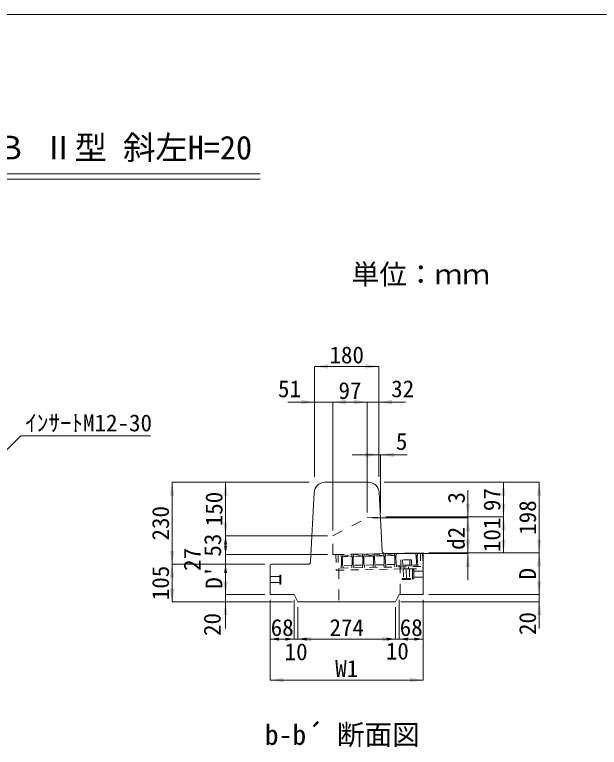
# Model space of a CAD drawing. Units: millimetres at full size; some dimension numbers follow another scale. Extents: x -36174 to -11409, y 24892 to 47415.
# Drawn here: x -31883 to -30242, y 36577 to 38633 of the extents above; entities that cross this region are included whole.
import ezdxf
from ezdxf.enums import TextEntityAlignment as Align

# ---------------------------------------------------------------- set-up
doc = ezdxf.new("R2010")
doc.units = ezdxf.units.MM
doc.header["$LTSCALE"] = 30
doc.linetypes.add('USER1', pattern=[1.35, 0.75, -0.6])
doc.linetypes.add('USER2', pattern=[2, 1, -1])
for name, color, linetype, lineweight in [('0_2', 7, 'Continuous', 13), ('側溝・本体', 7, 'Continuous', 9), ('寸法線', 7, 'Continuous', 9), ('本体', 2, 'Continuous', 20), ('枠', 5, 'Continuous', 5), ('補助線', 8, 'Continuous', 9), ('ｲﾝｻｰﾄ', 3, 'USER1', 9), ('ｸﾞﾚｰﾁﾝｸﾞ', 7, 'USER1', 5)]:
    doc.layers.add(name, color=color, linetype=linetype, lineweight=lineweight)
doc.layers.add('ﾊｯﾁﾝｸﾞ', color=8, linetype='Continuous')
doc.styles.add('ＭＳ ゴシック', font='')
doc.styles.get('ＭＳ ゴシック').set_extended_font_data('MS Gothic')

# ---------------------------------------------------------------- blocks, each defined once
blk = doc.blocks.new('filled_arrow')
at = {"color": 0, "linetype": 'Continuous', "lineweight": -2}
blk.add_solid([(7.5, 1.25), (0, 0), (7.5, -1.25)], dxfattribs=at)

msp = doc.modelspace()

# ---------------------------------------------------------------- hatches: boundary and pattern name
at = {"layer": 'ﾊｯﾁﾝｸﾞ'}
msp.add_hatch(color=256, dxfattribs=at).paths.add_polyline_path([(-30786.54, 37084.16), (-30811.23, 37083.67), (-30811.32, 37088.17), (-30786.63, 37088.66), (-30756.34, 37089.27), (-30756.25, 37084.77)])

# ---------------------------------------------------------------- linework, layer by layer
at = {"layer": '0_2', "lineweight": 20}
for p, q in [((-33750, 38186.8), (-31194.18, 38186.8)), ((-33750, 38171.8), (-31194.18, 38171.8))]:
    msp.add_line(p, q, dxfattribs=at)
at = {"layer": '側溝・本体', "linetype": 'USER2'}
for p, q in [((-30990.08, 37171.18), (-30893.19, 37221.18)), ((-30893.19, 37221.18), (-30856.04, 37224.18)), ((-30990.08, 37118.38), (-30990.08, 37171.18)), ((-30844.12, 37121.3), (-30990.08, 37118.38)), ((-30972.96, 37080.44), (-30972.96, 36986.19)), ((-30800.89, 37006.19), (-30800.89, 37083.88))]:
    msp.add_line(p, q, dxfattribs=at)
at = {"layer": '寸法線'}
for p, q in [((-31040.89, 37646.19), (-30860.89, 37646.19)), ((-31040.89, 37336.19), (-31040.89, 37646.19)), ((-30860.89, 37336.19), (-30860.89, 37646.19)), ((-31115.89, 37546.19), (-30915.08, 37546.19)), ((-31040.89, 37336.19), (-31040.89, 37546.19)), ((-30990.08, 37186.18), (-30990.08, 37546.19)), ((-30990.08, 37546.19), (-30893.19, 37546.19)), ((-30990.08, 37186.18), (-30990.08, 37546.19)), ((-30968.19, 37546.19), (-30785.89, 37546.19)), ((-30893.19, 37236.18), (-30893.19, 37546.19)), ((-30893.19, 37236.18), (-30893.19, 37546.19)), ((-30860.89, 37336.19), (-30860.89, 37546.19)), ((-30935.89, 37398.39), (-30780.89, 37398.39)), ((-30860.89, 37336.19), (-30860.89, 37398.39)), ((-30855.89, 37236.18), (-30855.89, 37398.39)), ((-31440.89, 37321.19), (-31440.89, 37091.19)), ((-31055.89, 37321.19), (-31440.89, 37321.19)), ((-31290.89, 37321.19), (-31290.89, 37171.18)), ((-31055.89, 37321.19), (-31290.89, 37321.19)), ((-30845.89, 37321.19), (-30510.89, 37321.19)), ((-30845.89, 37321.19), (-30410.89, 37321.19)), ((-30510.89, 37224.18), (-30510.89, 37321.19)), ((-30410.89, 37123.18), (-30410.89, 37321.19)), ((-30610.89, 37299.18), (-30610.89, 37146.18)), ((-30878.19, 37221.18), (-30610.89, 37221.18)), ((-30841.13, 37224.18), (-30510.89, 37224.18)), ((-30841.13, 37224.18), (-30610.89, 37224.18)), ((-30841.04, 37224.18), (-30510.89, 37224.18)), ((-30510.89, 37123.18), (-30510.89, 37224.18)), ((-30610.89, 37198.18), (-30610.89, 37046.19)), ((-31005.08, 37171.18), (-31290.89, 37171.18)), ((-31290.89, 37171.18), (-31290.89, 37118.38)), ((-31005.08, 37171.18), (-31290.89, 37171.18)), ((-31290.89, 37168.38), (-31290.89, 37041.19)), ((-31005.08, 37118.38), (-31290.89, 37118.38)), ((-31005.08, 37118.38), (-31290.89, 37118.38)), ((-30835.89, 37121.19), (-30610.89, 37121.19)), ((-30720.89, 37123.18), (-30510.89, 37123.18)), ((-30720.89, 37123.18), (-30610.89, 37123.18)), ((-30720.89, 37123.18), (-30410.89, 37123.18)), ((-30720.89, 37123.18), (-30410.89, 37123.18)), ((-30410.89, 37123.18), (-30410.89, 37006.19)), ((-31180.89, 37091.19), (-31440.89, 37091.19)), ((-31440.89, 37091.19), (-31440.89, 36986.19)), ((-31180.89, 37091.19), (-31440.89, 37091.19)), ((-31180.89, 37091.19), (-31290.89, 37091.19)), ((-31290.89, 37091.19), (-31290.89, 37006.19)), ((-31180.89, 37091.19), (-31290.89, 37091.19)), ((-31290.89, 37081.19), (-31290.89, 36911.19)), ((-30410.89, 37081.19), (-30410.89, 36911.19)), ((-31180.89, 37006.19), (-31290.89, 37006.19)), ((-31180.89, 37006.19), (-31290.89, 37006.19)), ((-31165.89, 36991.19), (-31165.89, 36881.19)), ((-31165.89, 36991.19), (-31165.89, 36766.19)), ((-31097.89, 36991.19), (-31097.89, 36881.19)), ((-31097.89, 36991.19), (-31097.89, 36881.19)), ((-30803.89, 36991.19), (-30803.89, 36881.19)), ((-30803.89, 36991.19), (-30803.89, 36881.19)), ((-30735.89, 36991.19), (-30735.89, 36881.19)), ((-30735.89, 36991.19), (-30735.89, 36766.19)), ((-30720.89, 37006.19), (-30410.89, 37006.19)), ((-30720.89, 37006.19), (-30410.89, 37006.19)), ((-31102.89, 36986.19), (-31440.89, 36986.19)), ((-31102.89, 36986.19), (-31290.89, 36986.19)), ((-31087.89, 36971.19), (-31087.89, 36881.19)), ((-31087.89, 36971.19), (-31087.89, 36881.19)), ((-30813.89, 36971.19), (-30813.89, 36881.19)), ((-30813.89, 36971.19), (-30813.89, 36881.19)), ((-30798.89, 36986.19), (-30410.89, 36986.19)), ((-31165.89, 36881.19), (-31072.89, 36881.19)), ((-31147.89, 36881.19), (-31037.89, 36881.19)), ((-31087.89, 36881.19), (-30813.89, 36881.19)), ((-30863.89, 36881.19), (-30753.89, 36881.19)), ((-30828.89, 36881.19), (-30735.89, 36881.19)), ((-31165.89, 36766.19), (-30735.89, 36766.19))]:
    msp.add_line(p, q, dxfattribs=at)
msp.add_lwpolyline([(-32045.08, 37271.86), (-31865.31, 37451.64), (-31501.29, 37451.64)], dxfattribs=at)
at = {"layer": '本体'}
for p, q in [((-31012.35, 37321.19), (-30889.43, 37321.19)), ((-31052.06, 37097.83), (-31042.32, 37292.68)), ((-30851.23, 37127.92), (-30859.47, 37292.68)), ((-30843.96, 37121.31), (-30735.89, 37123.18)), ((-30735.89, 37006.19), (-30735.89, 37123.18)), ((-31058.88, 37091.19), (-31163.03, 37091.19)), ((-31165.89, 37088.19), (-31165.89, 37006.19)), ((-31097.89, 37006.19), (-31165.89, 37006.19)), ((-31097.89, 37006.19), (-31087.89, 36986.19)), ((-30803.89, 37006.19), (-30813.89, 36986.19)), ((-30803.89, 37006.19), (-30735.89, 37006.19)), ((-31087.89, 36986.19), (-30813.89, 36986.19))]:
    msp.add_line(p, q, dxfattribs=at)
for centre, radius, start, end in [((-31012.35, 37291.19), 30, 90, 177.13758), ((-30889.43, 37291.19), 30, 2.8624, 90), ((-30844.24, 37128.3), 7, 182.86433, 272.23738), ((-31162.89, 37088.19), 3, 90, 180), ((-31059.05, 37098.18), 7, 270, 357.13972)]:
    msp.add_arc(centre, radius, start, end, dxfattribs=at)
at = {"layer": '枠', "lineweight": 20}
msp.add_line((-34982.47, 38633.48), (-24982.47, 38633.48), dxfattribs=at)
at = {"layer": '補助線', "lineweight": 13}
for p, q in [((-30793.62, 37078.02), (-30773.62, 37078.42)), ((-30783.62, 37078.22), (-30783.02, 37048.23))]:
    msp.add_line(p, q, dxfattribs=at)
at = {"layer": 'ｲﾝｻｰﾄ'}
for p, q in [((-30792.12, 37078.05), (-30775.12, 37078.39)), ((-30792.12, 37078.05), (-30791.58, 37051.06)), ((-30775.12, 37078.39), (-30774.58, 37051.4)), ((-30735.89, 37054.69), (-30735.89, 37071.69)), ((-31165.89, 37039.69), (-31165.89, 37056.69)), ((-30795.58, 37050.98), (-30770.58, 37051.48)), ((-30795.58, 37050.98), (-30795.52, 37047.98)), ((-30770.58, 37051.48), (-30770.52, 37048.48)), ((-30795.52, 37047.98), (-30770.52, 37048.48))]:
    msp.add_line(p, q, dxfattribs=at)
at = {"layer": 'ｲﾝｻｰﾄ', "linetype": 'USER2'}
for p, q in [((-30765.89, 37050.69), (-30765.89, 37075.69)), ((-30762.89, 37075.69), (-30765.89, 37075.69)), ((-30762.89, 37050.69), (-30762.89, 37075.69)), ((-30735.89, 37071.69), (-30762.89, 37071.69)), ((-31165.89, 37056.69), (-31138.89, 37056.69)), ((-31138.89, 37035.69), (-31138.89, 37060.69)), ((-31138.89, 37060.69), (-31135.89, 37060.69)), ((-31135.89, 37035.69), (-31135.89, 37060.69)), ((-30762.89, 37050.69), (-30765.89, 37050.69)), ((-30735.89, 37054.69), (-30762.89, 37054.69)), ((-31165.89, 37039.69), (-31138.89, 37039.69)), ((-31138.89, 37035.69), (-31135.89, 37035.69))]:
    msp.add_line(p, q, dxfattribs=at)
at = {"layer": 'ｸﾞﾚｰﾁﾝｸﾞ'}
for p, q in [((-30980.96, 37118.28), (-30738.01, 37123.14)), ((-30980.96, 37118.28), (-30980.08, 37074.29)), ((-30974.96, 37118.4), (-30974.2, 37080.41)), ((-30966.96, 37118.56), (-30966.84, 37112.56)), ((-30966.84, 37112.56), (-30965.82, 37111.59)), ((-30961.84, 37112.66), (-30962.82, 37111.65)), ((-30962.82, 37111.65), (-30962.34, 37087.65)), ((-30961.96, 37118.66), (-30961.84, 37112.66)), ((-30936.85, 37113.16), (-30961.96, 37118.66)), ((-30906.86, 37113.76), (-30961.84, 37112.66)), ((-30936.97, 37119.16), (-30936.85, 37113.16)), ((-30936.85, 37113.16), (-30935.83, 37112.19)), ((-30935.83, 37112.19), (-30935.35, 37088.19)), ((-30931.85, 37113.26), (-30932.83, 37112.25)), ((-30932.83, 37112.25), (-30932.35, 37088.25)), ((-30931.97, 37119.26), (-30931.85, 37113.26)), ((-30906.86, 37113.76), (-30931.97, 37119.26)), ((-30906.86, 37113.76), (-30931.85, 37113.26)), ((-30906.98, 37119.76), (-30906.86, 37113.76)), ((-30906.86, 37113.76), (-30905.84, 37112.78)), ((-30905.84, 37112.78), (-30905.36, 37088.79)), ((-30901.86, 37113.86), (-30902.84, 37112.84)), ((-30902.84, 37112.84), (-30902.36, 37088.85)), ((-30876.86, 37114.36), (-30901.98, 37119.86)), ((-30901.98, 37119.86), (-30901.86, 37113.86)), ((-30876.86, 37114.36), (-30901.86, 37113.86)), ((-30876.98, 37120.36), (-30876.86, 37114.36)), ((-30876.86, 37114.36), (-30875.84, 37113.38)), ((-30875.84, 37113.38), (-30875.36, 37089.39)), ((-30871.86, 37114.46), (-30872.84, 37113.44)), ((-30872.84, 37113.44), (-30872.36, 37089.45)), ((-30846.87, 37114.96), (-30871.98, 37120.46)), ((-30871.98, 37120.46), (-30871.86, 37114.46)), ((-30846.87, 37114.96), (-30871.86, 37114.46)), ((-30846.99, 37120.96), (-30846.87, 37114.96)), ((-30846.87, 37114.96), (-30845.85, 37113.98)), ((-30845.85, 37113.98), (-30845.37, 37089.99)), ((-30841.87, 37115.06), (-30842.85, 37114.04)), ((-30842.85, 37114.04), (-30842.37, 37090.05)), ((-30816.87, 37115.56), (-30841.99, 37121.06)), ((-30841.99, 37121.06), (-30841.87, 37115.06)), ((-30816.87, 37115.56), (-30841.87, 37115.06)), ((-30816.99, 37121.56), (-30816.87, 37115.56)), ((-30816.87, 37115.56), (-30815.85, 37114.58)), ((-30815.85, 37114.58), (-30815.37, 37090.59)), ((-30811.87, 37115.66), (-30812.85, 37114.64)), ((-30812.85, 37114.64), (-30812.37, 37090.65)), ((-30811.99, 37121.66), (-30811.87, 37115.66)), ((-30757, 37122.76), (-30756.89, 37116.76)), ((-30756.89, 37116.76), (-30755.87, 37115.78)), ((-30755.87, 37115.78), (-30755.39, 37091.79)), ((-30751.89, 37116.86), (-30752.87, 37115.84)), ((-30752.87, 37115.84), (-30752.39, 37091.85)), ((-30752.01, 37122.86), (-30751.89, 37116.86)), ((-30744.01, 37123.02), (-30743.25, 37085.03)), ((-30738.01, 37123.14), (-30737.13, 37079.15)), ((-30965.82, 37111.59), (-30965.34, 37087.59)), ((-30769.13, 37104.02), (-30799.13, 37103.42)), ((-30799.13, 37103.42), (-30798.83, 37088.42)), ((-30794.13, 37103.52), (-30793.83, 37088.52)), ((-30774.13, 37103.92), (-30773.83, 37088.92)), ((-30769.13, 37104.02), (-30768.83, 37089.02)), ((-30756.37, 37090.77), (-30755.39, 37091.79)), ((-30751.37, 37090.87), (-30752.39, 37091.85)), ((-30743.25, 37085.03), (-30980.2, 37080.29)), ((-30980.08, 37074.29), (-30737.13, 37079.15)), ((-30966.32, 37086.57), (-30965.34, 37087.59)), ((-30966.2, 37080.57), (-30966.32, 37086.57)), ((-30935.35, 37088.19), (-30962.34, 37087.65)), ((-30961.32, 37086.67), (-30962.34, 37087.65)), ((-30961.2, 37080.67), (-30961.32, 37086.67)), ((-30936.33, 37087.17), (-30935.35, 37088.19)), ((-30936.21, 37081.17), (-30936.33, 37087.17)), ((-30905.36, 37088.79), (-30932.35, 37088.25)), ((-30931.33, 37087.27), (-30932.35, 37088.25)), ((-30931.21, 37081.27), (-30931.33, 37087.27)), ((-30906.34, 37087.77), (-30905.36, 37088.79)), ((-30906.22, 37081.77), (-30906.34, 37087.77)), ((-30875.36, 37089.39), (-30902.36, 37088.85)), ((-30901.34, 37087.87), (-30902.36, 37088.85)), ((-30901.22, 37081.87), (-30901.34, 37087.87)), ((-30876.34, 37088.37), (-30875.36, 37089.39)), ((-30876.22, 37082.37), (-30876.34, 37088.37)), ((-30845.37, 37089.99), (-30872.36, 37089.45)), ((-30871.34, 37088.47), (-30872.36, 37089.45)), ((-30871.22, 37082.47), (-30871.34, 37088.47)), ((-30846.35, 37088.97), (-30845.37, 37089.99)), ((-30846.23, 37082.97), (-30846.35, 37088.97)), ((-30815.37, 37090.59), (-30842.37, 37090.05)), ((-30841.35, 37089.07), (-30842.37, 37090.05)), ((-30841.23, 37083.07), (-30841.35, 37089.07)), ((-30816.35, 37089.57), (-30815.37, 37090.59)), ((-30816.23, 37083.57), (-30816.35, 37089.57)), ((-30811.35, 37089.67), (-30812.37, 37090.65)), ((-30811.23, 37083.67), (-30811.35, 37089.67)), ((-30756.34, 37089.27), (-30811.32, 37088.17)), ((-30800.24, 37083.89), (-30800.12, 37077.89)), ((-30768.83, 37089.02), (-30798.83, 37088.42)), ((-30790.12, 37078.09), (-30790.24, 37084.09)), ((-30777.12, 37078.35), (-30777.24, 37084.35)), ((-30756.25, 37084.77), (-30756.37, 37090.77)), ((-30751.25, 37084.87), (-30751.37, 37090.87))]:
    msp.add_line(p, q, dxfattribs=at)

# ---------------------------------------------------------------- block references
at = {"layer": '寸法線'}
for p, xscale, yscale in [((-31040.89, 37646.19), 5, 5), ((-30990.08, 37546.19), 5, 5), ((-30990.08, 37546.19), 5, 5), ((-30860.89, 37546.19), 5, 5), ((-30855.89, 37398.39), 5, 5), ((-31087.89, 36881.19), 5, 5), ((-31165.89, 36881.19), 3.33, 3.33), ((-31087.89, 36881.19), 3.33, 3.33), ((-30803.89, 36881.19), 3.33, 3.33), ((-31165.89, 36766.19), 5, 5)]:
    msp.add_blockref('filled_arrow', p, dxfattribs=dict(at, xscale=xscale, yscale=yscale))
for p, xscale, yscale, rotation in [((-30860.89, 37646.19), 5, 5, 180), ((-31040.89, 37546.19), 5, 5, 180), ((-30893.19, 37546.19), 5, 5, 180), ((-30893.19, 37546.19), 5, 5, 180), ((-30860.89, 37398.39), 5, 5, 180), ((-31440.89, 37321.19), 5, 5, 270), ((-31290.89, 37321.19), 5, 5, 270), ((-30510.89, 37321.19), 5, 5, 270), ((-30410.89, 37321.19), 5, 5, 270), ((-30610.89, 37224.18), 5, 5, 90), ((-30510.89, 37224.18), 5, 5, 90), ((-30610.89, 37221.18), 5, 5, 270), ((-30510.89, 37224.18), 5, 5, 270), ((-31290.89, 37171.18), 5, 5, 90), ((-31290.89, 37171.18), 3.33, 3.33, 270), ((-30610.89, 37123.18), 5, 5, 90), ((-30510.89, 37123.18), 5, 5, 90), ((-30410.89, 37123.18), 5, 5, 90), ((-31290.89, 37118.38), 3.33, 3.33, 90), ((-31440.89, 37091.19), 5, 5, 90), ((-30610.89, 37121.19), 5, 5, 270), ((-30410.89, 37123.18), 5, 5, 270), ((-31440.89, 37091.19), 5, 5, 270), ((-31290.89, 37091.19), 3.33, 3.33, 270), ((-31290.89, 37006.19), 5, 5, 90), ((-31290.89, 37006.19), 5, 5, 90), ((-30410.89, 37006.19), 5, 5, 90), ((-30410.89, 37006.19), 5, 5, 90), ((-31440.89, 36986.19), 5, 5, 90), ((-31290.89, 36986.19), 5, 5, 270), ((-30410.89, 36986.19), 5, 5, 270), ((-30813.89, 36881.19), 5, 5, 180), ((-31097.89, 36881.19), 3.33, 3.33, 180), ((-30813.89, 36881.19), 3.33, 3.33, 180), ((-30735.89, 36881.19), 3.33, 3.33, 180), ((-30735.89, 36766.19), 5, 5, 180)]:
    msp.add_blockref('filled_arrow', p, dxfattribs=dict(at, xscale=xscale, yscale=yscale, rotation=rotation))

# ---------------------------------------------------------------- texts
at = {"layer": '0_2', "style": 'ＭＳ ゴシック'}
for s, height, p in [('ＩＢＣ排水側溝\u3000深型集水桝\u3000セミフラットＢ Ⅱ型 斜左H=20', 66.46, (-32485.09, 38260.29)), ('単位：ｍｍ', 56.96, (-30743.04, 37904.74))]:
    msp.add_text(s, height=height, dxfattribs=at).set_placement(p, align=Align.MIDDLE_CENTER)
msp.add_text('b-b´ 断面図', height=56.96, dxfattribs=at).set_placement((-31180.68, 36567.26), align=Align.BOTTOM_LEFT)
at = {"layer": '寸法線', "style": 'ＭＳ ゴシック'}
for s, p in [('180', (-30950.89, 37678.69)), ('51', (-31111.52, 37583.69)), ('32', (-30793.86, 37583.69)), ('97', (-30941.64, 37578.69)), ('5', (-30796.75, 37435.89)), ('68', (-31131.89, 36913.69)), ('274', (-30950.89, 36913.69)), ('68', (-30769.89, 36913.69)), ('10', (-31092.89, 36845.71)), ('10', (-30808.89, 36847.67)), ('W1', (-30950.89, 36798.69))]:
    msp.add_text(s, height=47.47, dxfattribs=at).set_placement(p, align=Align.MIDDLE_CENTER)
msp.add_text('ｲﾝｻｰﾄM12-30', height=47.47, dxfattribs=at).set_placement((-31852.81, 37511.64), align=Align.TOP_LEFT)
for s, p in [('97', (-30543.39, 37272.69)), ('150', (-31323.39, 37246.19)), ('3', (-30643.39, 37277.67)), ('198', (-30443.39, 37222.19)), ('230', (-31473.39, 37206.19)), ('101', (-30543.39, 37173.68)), ('d2', (-30643.39, 37163.91)), ('53', (-31327.14, 37144.78)), ('27', (-31384.58, 37104.79)), ('105', (-31473.39, 37038.69)), ("D'", (-31323.39, 37054.77)), ('D', (-30443.39, 37064.69)), ('20', (-31328.39, 36922.21)), ('20', (-30443.39, 36924.85))]:
    msp.add_text(s, height=47.47, rotation=90, dxfattribs=at).set_placement(p, align=Align.MIDDLE_CENTER)

doc.saveas('drawing.dxf')
